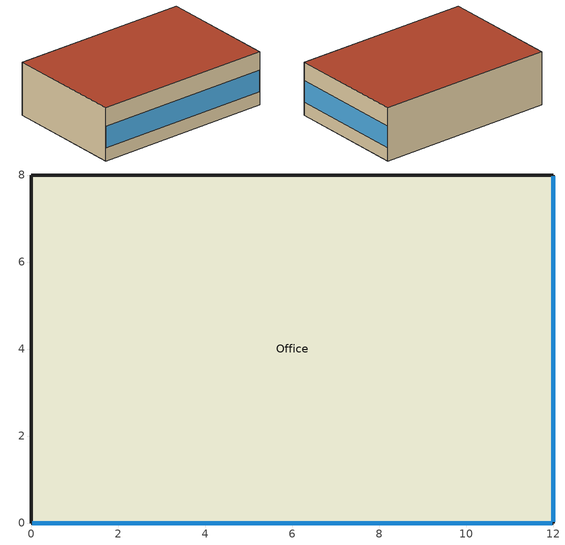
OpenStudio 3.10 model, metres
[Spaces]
Office
 floor ground: 0,0 0,8 12,8 12,0 z0
 wall outside: 0,8 0,0 12,0 12,8 0,8 z0:3.6
 window: 12,0.03 12,7.97 / 0.03,0 11.97,0 z0.9:2.35
 roof outside: 12,0 12,8 0,8 0,0 z3.6
[Building]
Building 1: Default Construction Set=Default Construction Set
[Material]
Name | Roughness | Thickness {m} | Conductivity {W/m-K} | Density {kg/m3} | Specific Heat {J/kg-K}
Std Wall Mat | MediumSmooth | 0.2 | 0.8 | 2200 | 900
Std Roof Insulation | MediumSmooth | 0.25 | 0.04 | 30 | 1400
Std Floor Mat | MediumSmooth | 0.15 | 1.4 | 2300 | 900
Std Door Mat | Smooth | 0.045 | 0.15 | 700 | 1200
[WindowMaterial:SimpleGlazingSystem]
Std Simple Glazing: U-Factor {W/m2-K}=2.7; Solar Heat Gain Coefficient=0.4; Visible Transmittance=0.6
[Construction]
Std Exterior Wall: Std Wall Mat
Std Roof: Std Roof Insulation
Std Floor: Std Floor Mat
Std Window: Std Simple Glazing
Std Door: Std Door Mat
[DefaultSurfaceConstructions]
Default Surface Constructions 1: Floor Construction=Std Floor; Wall Construction=Std Exterior Wall; Roof Ceiling Construction=Std Roof
[DefaultSubSurfaceConstructions]
Default Sub Surface Constructions 1: Fixed Window Construction=Std Window; Operable Window Construction=Std Window; Door Construction=Std Door; Glass Door Construction=Std Window; Overhead Door Construction=Std Door; Skylight Construction=Std Window
[DefaultConstructionSet]
Default Construction Set: Default Exterior Surface Constructions=Default Surface Constructions 1; Default Interior Surface Constructions=Default Surface Constructions 1; Default Ground Contact Surface Constructions=Default Surface Constructions 1; Default Exterior SubSurface Constructions=Default Sub Surface Constructions 1; Default Interior SubSurface Constructions=Default Sub Surface Constructions 1
[BuildingStory]
Story 1: Nominal Z Coordinate {m}=0; Nominal Floor to Floor Height {m}=3.6
[Space]
Office: Building Story=Story 1; Thermal Zone=Office Zone; Part of Total Floor Area=Yes
[ThermalZone]
Office Zone: Thermostat=Thermostat Setpoint Dual Setpoint 1; Use Ideal Air Loads=No
[Sizing:Zone]
Office Zone: Zone Cooling Design Supply Air Temperature Input Method=SupplyAirTemperature; Zone Cooling Design Supply Air Temperature {C}=14; Zone Cooling Design Supply Air Temperature Difference {deltaC}=11.11; Zone Heating Design Supply Air Temperature Input Method=SupplyAirTemperature; Zone Heating Design Supply Air Temperature {C}=40; Zone Heating Design Supply Air Temperature Difference {deltaC}=11.11; Zone Cooling Design Supply Air Humidity Ratio {kg-H2O/kg-air}=0.0085; Zone Heating Design Supply Air Humidity Ratio {kg-H2O/kg-air}=0.008; Cooling Design Air Flow Method=DesignDay; Heating Design Air Flow Method=DesignDay; Account for Dedicated Outdoor Air System=No; Dedicated Outdoor Air System Control Strategy=NeutralSupplyAir; Dedicated Outdoor Air Low Setpoint Temperature for Design {C}=autosize; Dedicated Outdoor Air High Setpoint Temperature for Design {C}=autosize; Zone Load Sizing Method=Sensible Load Only No Latent Load; Zone Latent Cooling Design Supply Air Humidity Ratio Input Method=HumidityRatioDifference; Zone Cooling Design Supply Air Humidity Ratio Difference {kgWater/kgDryAir}=0.005; Zone Latent Heating Design Supply Air Humidity Ratio Input Method=HumidityRatioDifference; Zone Humidification Design Supply Air Humidity Ratio Difference {kgWater/kgDryAir}=0.005; Sizing Option=Coincident
[Zone equipment]
Office Zone: Zone HVAC Ideal Loads Air System 1
[ThermostatSetpoint:DualSetpoint]
Thermostat Setpoint Dual Setpoint 1: Heating Setpoint Temperature Schedule=Office HtgSP; Cooling Setpoint Temperature Schedule=Office ClgSP
[ZoneHVAC:IdealLoadsAirSystem]
Zone HVAC Ideal Loads Air System 1: Availability Schedule=Always On Discrete
[Schedule:Constant]
Name | Value
Office HtgSP | 21
Office ClgSP | 24
Always On Discrete | 1
